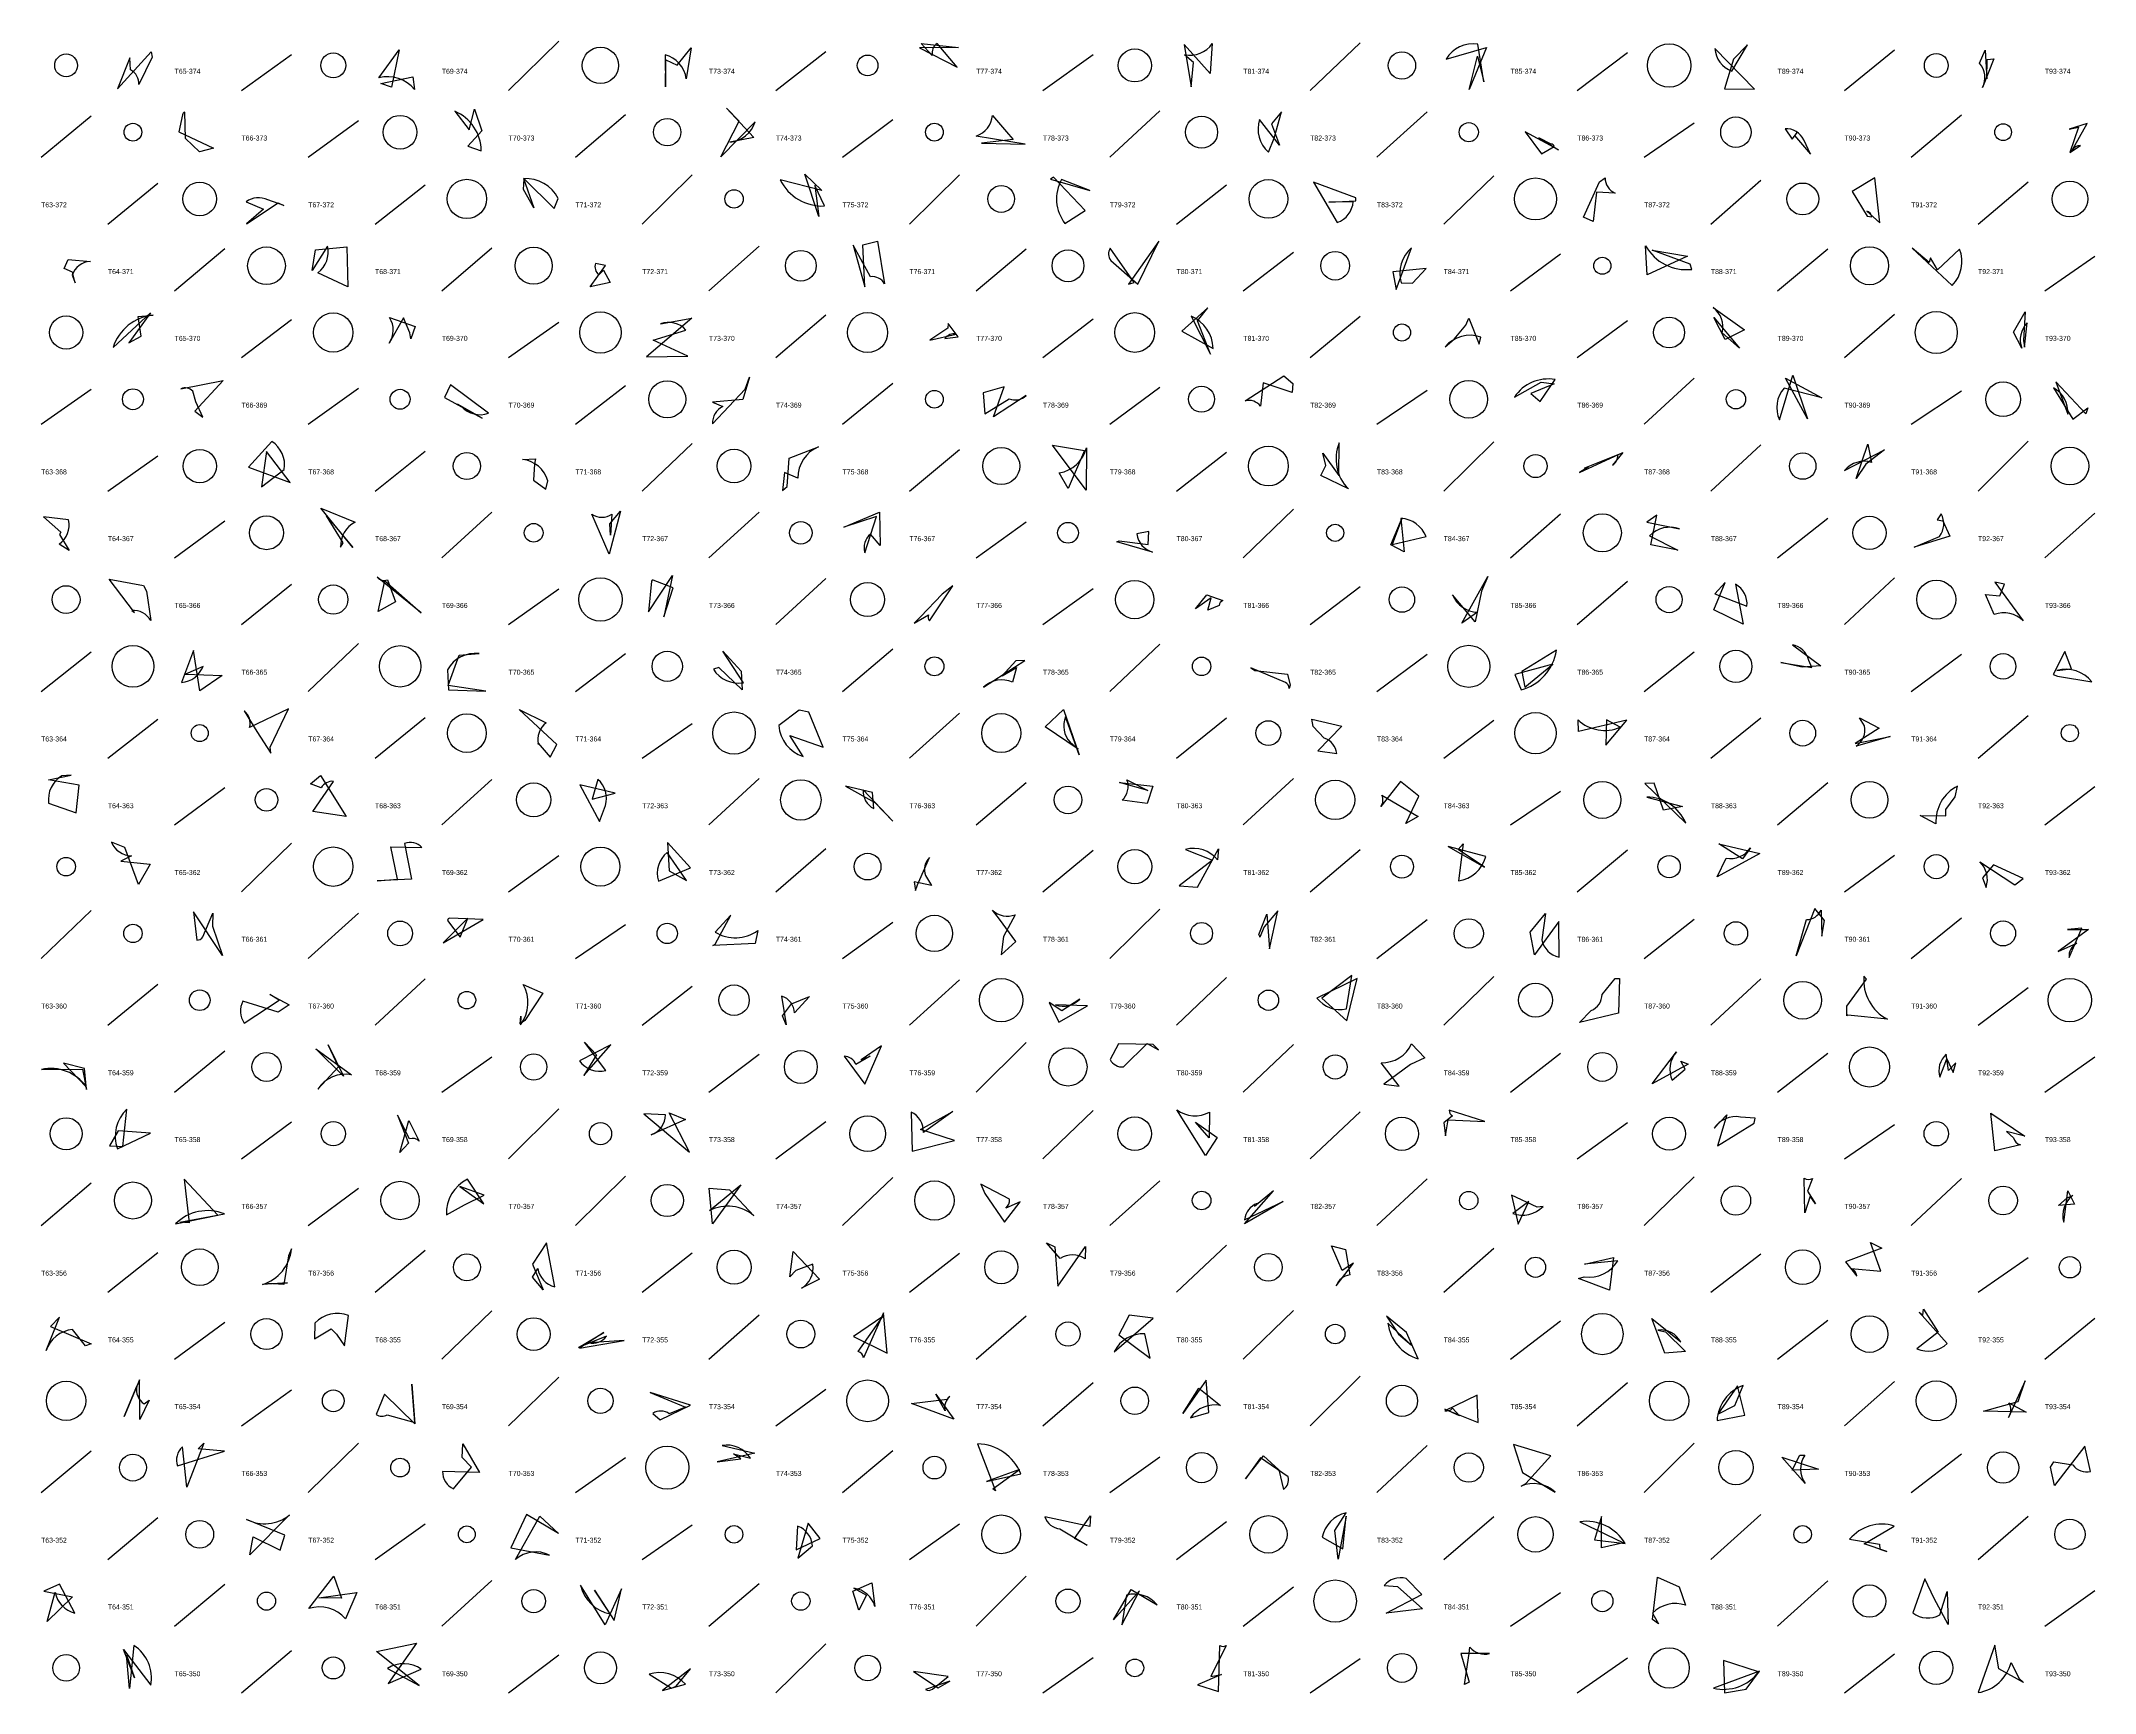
# Model space of a CAD drawing. Header units: millimetres. Extents: x -1 to 9990, y 0 to 15990.
# Drawn here: x 2520 to 3750, y 14000 to 14990 of the extents above; entities that cross this region are included whole.
import ezdxf

# ---------------------------------------------------------------- set-up
doc = ezdxf.new("R2010")
doc.units = ezdxf.units.MM
doc.layers.add('TEXT', color=3, linetype='Continuous')
doc.layers.add('WALL', color=1, linetype='Continuous')

msp = doc.modelspace()

# ---------------------------------------------------------------- linework, layer by layer
for points in [[(2585.9, 14983.2), (2586.6, 14979.9), (2578.6, 14963.5, 0.3), (2573.6, 14972.3), (2573.2, 14979.5), (2565.7, 14961)], [(2723.4, 14964.1), (2742.6, 14968.1), (2743.6, 14960.6, 0.3), (2722.3, 14967.5), (2734.4, 14984.4), (2729.8, 14962)], [(2901, 14975.1), (2909.3, 14985.5), (2906.4, 14967, 0.3), (2893.7, 14981.4), (2893.9, 14962.1), (2894.1, 14978.4)], [(3046.1, 14985.6), (3068.7, 14974), (3056.6, 14988.2, 0.3), (3053.7, 14981), (3047, 14988.2), (3069.4, 14985.7)], [(3208.8, 14962.2), (3210.1, 14976.7), (3204.8, 14981.4, 0.3), (3221.4, 14988.1), (3220.2, 14970.2), (3204.6, 14987.6)], [(3380.2, 14980.6), (3384, 14965.2), (3380.4, 14987.8, 0.3), (3361.4, 14978.8), (3385.7, 14985.8), (3375.3, 14960.6)], [(3528.1, 14961), (3546.1, 14960.7), (3522.4, 14985.2, 0.3), (3532.6, 14971.6), (3542, 14987.4), (3533.6, 14978.8)], [(3685.4, 14978.6), (3689.4, 14979), (3682.7, 14961.7, 0.3), (3680.9, 14976.4), (3684.2, 14984.2), (3685.3, 14966.9)], [(2614.8, 14923.2), (2606.4, 14931.3), (2606.1, 14946.9, 0.3), (2604.6, 14945.5), (2602.4, 14935.3), (2623.3, 14925.4)], [(2784, 14935.9), (2775.6, 14926.6), (2783.6, 14923.9, 0.3), (2767.8, 14947.5), (2776.4, 14936.4), (2779.6, 14948.8)], [(2930.5, 14949.3), (2946.9, 14931.8), (2932.5, 14929.1, 0.3), (2947.7, 14941.2), (2927.1, 14920.3), (2938, 14941.6)], [(3083.2, 14928.5), (3109.4, 14927.9), (3080.1, 14932.7, 0.3), (3089.8, 14945.1), (3099.3, 14933.8), (3102.2, 14930.7)], [(3256.8, 14940), (3261.7, 14927.3), (3249.7, 14942.6, 0.3), (3255, 14923.1), (3258.4, 14931.4), (3262.9, 14947.2)], [(3408.8, 14935.3), (3418.5, 14922), (3426.2, 14926.5, 0.3), (3424.3, 14927.9), (3417, 14931.7), (3428.7, 14924.5)], [(3570, 14933.1), (3579.7, 14921.8), (3575.6, 14930.4, 0.3), (3564.4, 14937.1), (3568.6, 14930.8), (3571.9, 14935.1)], [(3740.1, 14938), (3735, 14922.9), (3741.4, 14927, 0.3), (3736.2, 14923.9), (3745.3, 14940.2), (3734.6, 14936.9)], [(2977.4, 14909.9), (2987.6, 14900), (2962.7, 14906.5, 0.3), (2989.1, 14890.8), (2983.4, 14903.1), (2985.8, 14884.4)], [(3124.5, 14906.8), (3148, 14900), (3131.1, 14906.7, 0.3), (3133.2, 14880.3), (3145.3, 14888.1), (3126.4, 14908)], [(3443.7, 14884.1), (3453.4, 14905.3), (3456.6, 14907.7, 0.3), (3462.6, 14898.5), (3451.6, 14899), (3449.5, 14881.5)], [(3604.7, 14899.5), (3613.6, 14884.7), (3616.3, 14884.3, 0.3), (3613.4, 14887.7), (3621.1, 14880.7), (3618.2, 14907.7)], [(2661.9, 14892.6), (2665.3, 14891), (2655.7, 14894.4, 0.3), (2642.8, 14893.2), (2653.2, 14888.8), (2643, 14880.1)], [(2809.4, 14907), (2827.2, 14889.2), (2829.7, 14895.3, 0.3), (2809, 14907.2), (2815.2, 14889.6), (2809, 14900.6)], [(3307.4, 14895.7), (3282, 14905.1), (3296.2, 14880.9, 0.3), (3305.8, 14893.3), (3291.2, 14893), (3307.4, 14893.9)], [(2533.8, 14853.4), (2536.2, 14858.8), (2549.5, 14857.6, 0.3), (2538.6, 14849.4), (2540.5, 14844.8), (2538.9, 14851.2)], [(2703.1, 14866.4), (2703.7, 14842.4), (2685.8, 14850.8, 0.3), (2691.5, 14866.7), (2682.3, 14852.2), (2684.3, 14864.5)], [(3012.1, 14867.6), (3020.9, 14869.8), (3025.2, 14844.1, 0.3), (3016.7, 14848.4), (3006.3, 14867.3), (3013.3, 14842.4)], [(3171.2, 14844), (3174.6, 14845), (3160.2, 14865.5, 0.3), (3160.6, 14858.1), (3176.9, 14843.9), (3189.3, 14869.7)], [(3329.6, 14851.4), (3331.5, 14840.8), (3340.8, 14865.7, 0.3), (3334.6, 14844.7), (3341.3, 14844.5), (3349.4, 14853.3)], [(3506.1, 14860.7), (3481.8, 14849.6), (3480.9, 14866.9, 0.3), (3508.5, 14852.8), (3507.7, 14855.9), (3484.8, 14864.4)], [(3650.7, 14857), (3640.5, 14865.5), (3664.5, 14843.2, 0.3), (3668.9, 14864.9), (3655.8, 14852.5), (3651.5, 14859.7)], [(2848.8, 14842.4), (2858, 14855.1), (2852, 14856.4, 0.3), (2854, 14849.6), (2856.9, 14852.3), (2860.9, 14845)], [(2579.9, 14812.9), (2578.2, 14824.6), (2587.2, 14825.4, 0.3), (2563.1, 14806), (2585.6, 14826.8), (2572.5, 14808.8)], [(2740.8, 14814.8), (2737, 14823.8), (2728.5, 14808.6, 0.3), (2728.7, 14823.9), (2744.1, 14818.5), (2741.4, 14811.3)], [(2907.3, 14800.9), (2886.5, 14810.5), (2906.2, 14816.5, 0.3), (2890.9, 14820.2), (2909.7, 14823.5), (2882.6, 14800.4)], [(3218.7, 14829.7), (3203.2, 14815.9), (3221.9, 14805.5, 0.3), (3208.7, 14824.7), (3220.3, 14802), (3212.6, 14821.9)], [(3375.1, 14823.6), (3381.2, 14808.1), (3382.2, 14812.3, 0.3), (3360.8, 14806.5), (3366.3, 14811), (3373.3, 14819.4)], [(3521.7, 14824), (3537.2, 14805.7), (3526.8, 14814.9, 0.3), (3521.4, 14829.9), (3540.2, 14816.6), (3528.5, 14810.9)], [(3707.3, 14810.2), (3707.8, 14806.2), (3709.5, 14820.7, 0.3), (3706.2, 14805.6), (3701.3, 14815.2), (3708.2, 14827.4)], [(3063.1, 14817.6), (3052.2, 14810.4), (3068, 14814, 0.3), (3061.3, 14811.4), (3069.2, 14812.5), (3063.3, 14820.4)], [(2616.9, 14764.3), (2612.6, 14773.4), (2610.9, 14779.9, 0.3), (2603.7, 14781.3), (2629, 14786.3), (2612.1, 14767.9)], [(2940.2, 14774.8), (2922, 14773.2), (2928.3, 14770.6, 0.3), (2922.1, 14760.3), (2941.6, 14781), (2944.3, 14788.2)], [(3269.2, 14779), (3251.9, 14784.9), (3250.3, 14770.8, 0.3), (3241.1, 14774.1), (3264.3, 14789), (3269.6, 14784.4)], [(3412.1, 14778.4), (3417.7, 14773.6), (3426.7, 14786.8, 0.3), (3402.4, 14776.3), (3418.4, 14785.3), (3426.2, 14784.3)], [(3564.6, 14787.6), (3586.4, 14775.9), (3563.9, 14781.7, 0.3), (3561.1, 14762.6), (3569.1, 14789.4), (3577.8, 14763.3)], [(3744.5, 14766.2), (3726.6, 14785.4), (3733.7, 14766.1, 0.3), (3725.1, 14781.8), (3736.8, 14763.1), (3745.8, 14769.9)], [(2784.1, 14763.7), (2769.4, 14772), (2771.8, 14770.7, 0.3), (2788, 14766.6), (2765.1, 14783.6), (2761.6, 14776)], [(3084.2, 14778.8), (3085.2, 14766.3), (3099.8, 14775.3, 0.3), (3109.9, 14777.2), (3090.3, 14764.5), (3096.8, 14782.4)], [(2655, 14743.7), (2652.1, 14722.5), (2665.6, 14732.9, 0.3), (2658.1, 14749.8), (2644.2, 14734.4), (2669.1, 14725.1)], [(3287.6, 14742.7), (3297.2, 14729.3), (3297.4, 14748.9, 0.3), (3302.9, 14721.3), (3286.4, 14729.4), (3289.5, 14735.4)], [(3607, 14727.5), (3614, 14748.1), (3616.2, 14737.2, 0.3), (3600.1, 14732.4), (3623.9, 14744.7), (3612.8, 14736.2)], [(2815, 14726.6), (2822.2, 14721.1), (2823.5, 14726.2, 0.3), (2808.4, 14739), (2816.1, 14739.4), (2815.4, 14736.3)], [(2966.9, 14722.8), (2968, 14739.8), (2985.6, 14746.6, 0.3), (2973.2, 14727.8), (2965.2, 14731.1), (2964, 14720.3)], [(3144.8, 14744.3), (3135, 14721.6), (3129.7, 14730.9, 0.3), (3146.1, 14745.9), (3145.8, 14720.5), (3125.8, 14747.5)], [(3441.4, 14731.1), (3467.2, 14743.2), (3461.1, 14735.5, 0.3), (3464.2, 14741.7), (3444.4, 14733.8), (3446.7, 14734.6)], [(2531.1, 14694), (2536.9, 14684.4), (2530.9, 14688.2, 0.3), (2536.5, 14702.7), (2521.4, 14704.5), (2531.8, 14695.4)], [(2706.7, 14686.2), (2687.5, 14709.8), (2708.2, 14701.4, 0.3), (2699.4, 14686.5), (2701, 14688.9), (2691, 14705.1)], [(2867.1, 14707.9), (2860.2, 14682.3), (2849.8, 14706.1, 0.3), (2861.9, 14706.2), (2861.1, 14693.5), (2860.6, 14700.3)], [(3022.2, 14707.4), (3022.5, 14687.4), (3016.7, 14694.2, 0.3), (3013.3, 14683), (3020.3, 14704.8), (3000.7, 14698.4)], [(3335.1, 14703.9), (3329.2, 14687.9), (3349.4, 14692.7, 0.3), (3334.4, 14703.6), (3336.4, 14683.7), (3328.4, 14687.8)], [(3487.6, 14705.5), (3481.6, 14701.4), (3501.2, 14697.3, 0.3), (3483.3, 14693.1), (3500.2, 14684.7), (3484.1, 14687.7)], [(3663.1, 14693), (3641.8, 14686.5), (3656.9, 14692.8, 0.3), (3657.9, 14706.4), (3655.6, 14702.8), (3659, 14702.2)], [(3183, 14688), (3183.4, 14695.8), (3176.2, 14694.3, 0.3), (3185.6, 14683.5), (3164.3, 14689.5), (3165.6, 14690.2)], [(2581.3, 14663.5), (2583.2, 14660), (2585.7, 14642.4, 0.3), (2574.3, 14648.5), (2575.9, 14647.2), (2560.7, 14667.3)], [(2725.9, 14666.3), (2747.6, 14647.1), (2721.2, 14668.4, 0.3), (2727.4, 14666.8), (2732.2, 14653.7), (2721.8, 14647.8)], [(2892.9, 14644.6), (2898.5, 14662.1), (2886.6, 14666.7, 0.3), (2885.5, 14666.1), (2883.7, 14647.6), (2898.2, 14669.4)], [(3046.6, 14644.7), (3042.8, 14640.9), (3051.5, 14645.8, 0.3), (3052, 14642.2), (3066, 14663.3), (3059.7, 14658.2)], [(3382.6, 14660), (3378.9, 14641.7), (3365.3, 14657.8, 0.3), (3380.2, 14647.5), (3370.9, 14640.9), (3386.4, 14668.9)], [(3528.5, 14665.2), (3522.4, 14658.4), (3541.6, 14651, 0.3), (3534.7, 14664.2), (3539.4, 14640.3), (3521.7, 14648.8)], [(3695.9, 14664.2), (3690.1, 14665.4), (3707.1, 14642.2, 0.3), (3689.7, 14646), (3684.4, 14658), (3693, 14657.3)], [(3211.4, 14649.5), (3218.2, 14657.9), (3227.7, 14654.4, 0.3), (3225.5, 14651.4), (3218.7, 14648.6), (3220.7, 14656.1)], [(3561.9, 14617.3), (3580.5, 14614.4), (3578.6, 14618.6, 0.3), (3568.8, 14627.9), (3585.9, 14615.4), (3574.7, 14614.5)], [(2615, 14600.4), (2611.3, 14624.5), (2604.1, 14605.4, 0.3), (2617, 14615), (2606.4, 14610.3), (2628.4, 14609.5)], [(2763.8, 14603.6), (2770.4, 14621.8), (2782.3, 14622.6, 0.3), (2763.4, 14613), (2764, 14600.9), (2786.4, 14600.2)], [(2939.8, 14600.9), (2925.9, 14614.3), (2922.6, 14613.3, 0.3), (2940.6, 14605.2), (2928.2, 14624), (2939.2, 14612.1)], [(3095.5, 14609.4), (3104.1, 14614.4), (3101.8, 14605.5, 0.3), (3084.3, 14602.5), (3109.1, 14618.6), (3103.8, 14618.3)], [(3266.4, 14610.3), (3268.1, 14603.8), (3267.4, 14601.8, 0.3), (3265.2, 14605.4), (3244.4, 14614.1), (3246.9, 14612.6)], [(3425.3, 14616.4), (3402.6, 14610.2), (3406.3, 14600.9, 0.3), (3427.5, 14624.6), (3406.8, 14612), (3408.5, 14602.5)], [(3724.9, 14610.1), (3727.5, 14609.2), (3748.2, 14605.7, 0.3), (3727.2, 14612.6), (3736, 14613.6), (3732, 14623.8)], [(2657.2, 14566.6), (2668.2, 14589.6), (2644.9, 14578.3, 0.3), (2641.6, 14588.3), (2649.3, 14576), (2657.6, 14562.9)], [(2828.9, 14568.1), (2806.3, 14589.2), (2822.5, 14581.1, 0.3), (2817.9, 14568.1), (2817.7, 14569), (2824.9, 14560.6)], [(2979.8, 14587.5), (2974.1, 14588.7), (2961.8, 14579.5, 0.3), (2976.3, 14561), (2968.5, 14573.6), (2988.4, 14566.6)], [(3132.4, 14589.1), (3141.6, 14562), (3133.6, 14584.7, 0.3), (3136.3, 14569.6), (3141, 14565.4), (3121.4, 14578.8)], [(3298.9, 14579.2), (3284.6, 14564.3), (3295.9, 14562.8, 0.3), (3288.5, 14571.9), (3281.9, 14578.9), (3281.1, 14583.4)], [(3469.6, 14582.7), (3440.8, 14576), (3440.5, 14582.9, 0.3), (3465.7, 14578.6), (3457.4, 14582.9), (3457, 14567.7)], [(3606.4, 14568.7), (3627.3, 14573), (3607, 14567.2, 0.3), (3612.1, 14579.3), (3609, 14584.1), (3620.7, 14577.9)], [(2524.4, 14547), (2538, 14549.8), (2532.4, 14549.4, 0.3), (2524.5, 14533), (2541, 14527.3), (2542.8, 14543.9)], [(2702.7, 14525.1), (2682.7, 14528), (2695.2, 14546.1, 0.3), (2687.7, 14542.2), (2681.3, 14544.7), (2687.4, 14549.6)], [(2842.7, 14544), (2854.5, 14522.1), (2858, 14531.6, 0.3), (2853.4, 14547.3), (2850, 14535.4), (2863.8, 14539.1)], [(3019.3, 14533.5), (3030, 14522.3), (3012.3, 14541.1, 0.3), (3018.7, 14529.8), (3018, 14539.5), (3001.7, 14543.2)], [(3185.8, 14543.3), (3182.4, 14532.8), (3167.4, 14534.8, 0.3), (3170.3, 14547), (3182.8, 14540.7), (3165.9, 14545.5)], [(3345.1, 14537.3), (3334.2, 14546.1), (3322.3, 14531.1, 0.3), (3322.9, 14537.8), (3344.7, 14525), (3337.3, 14520.9)], [(3486, 14545), (3480.4, 14544.8), (3505, 14521.1, 0.3), (3481.6, 14536.7), (3503, 14531), (3491.6, 14528.9)], [(3660.7, 14529.3), (3666.4, 14536.8), (3667.8, 14543.3, 0.3), (3654.8, 14520.7), (3645.3, 14525.6), (3660.8, 14525.5)], [(2578.4, 14484.4), (2570.2, 14506.5), (2562.1, 14509.7, 0.3), (2574.1, 14501.5), (2567.8, 14498.2), (2585.4, 14496.4)], [(2733.4, 14487.6), (2729.5, 14506.9), (2748.1, 14506.5, 0.3), (2737.7, 14508.8), (2741.8, 14487.6), (2721.2, 14486.5)], [(2896.1, 14492.5), (2906.6, 14486.7), (2895, 14503.5, 0.3), (2889.7, 14486.3), (2908.9, 14494.2), (2895.2, 14509.4)], [(3212.6, 14482.7), (3225.2, 14505.7), (3224.5, 14499, 0.3), (3205.4, 14505.3), (3221.6, 14498.8), (3201.5, 14483.6)], [(3368.7, 14505.2), (3371.6, 14508.7), (3368.8, 14486.5, 0.3), (3385.2, 14501), (3362.7, 14507.1), (3384.4, 14494.7)], [(3549.4, 14502.9), (3523.8, 14489), (3529.1, 14500.1, 0.3), (3543.7, 14506.3), (3539, 14499.6), (3524.8, 14508.7)], [(3043.6, 14480.8), (3044.8, 14484.2), (3052, 14500.5, 0.3), (3049.7, 14489.7), (3053.2, 14483.7), (3042.9, 14485.9)], [(3689.2, 14496), (3682.7, 14488.4), (3684.8, 14482.6, 0.3), (3681, 14497.9), (3702.1, 14484.2), (3707.1, 14487.9)], [(2628.6, 14441.7), (2611.3, 14468), (2613.2, 14451, 0.3), (2616.9, 14453), (2622.8, 14467.1), (2622.6, 14459.3)], [(2923.7, 14448.6), (2933, 14466), (2923.7, 14455.7, 0.3), (2949.2, 14456.7), (2947.6, 14448.9), (2922.3, 14447.8)], [(3103.7, 14450.2), (3093.9, 14463.5), (3089.8, 14469, 0.3), (3103.3, 14466.2), (3096.3, 14453.1), (3095, 14442.2)], [(3260.7, 14468.6), (3252.4, 14459), (3249.8, 14452.7, 0.3), (3249.2, 14454.3), (3254.1, 14466.6), (3255.6, 14445.7)], [(3411.8, 14455.8), (3420.9, 14466.9), (3418.7, 14451.2, 0.3), (3429.1, 14440.8), (3428.9, 14462.1), (3414.4, 14442.1)], [(3582.3, 14469.9), (3571, 14441.6), (3577.2, 14463.3, 0.3), (3586, 14469), (3586.5, 14453.3), (3588, 14462.8)], [(2760.9, 14449.4), (2784.7, 14463.3), (2764.7, 14464.2, 0.3), (2763.4, 14462.8), (2771, 14452.8), (2775.6, 14464.2)], [(3746.1, 14457.3), (3727.9, 14444.1), (3739.2, 14449.1, 0.3), (3734.5, 14440.5), (3742.2, 14458.1), (3733.5, 14457.4)], [(3301.9, 14402.7), (3308.2, 14428.1), (3284.1, 14416.3, 0.3), (3301.8, 14409.8), (3304.9, 14429.8), (3287.1, 14416.3)], [(3464.6, 14407.2), (3441.4, 14401.6), (3448.3, 14408.8, 0.3), (3454.9, 14418.5), (3462.6, 14428.1), (3465.2, 14428.1)], [(3601.5, 14411.5), (3613.3, 14427.6), (3611.6, 14429.4, 0.3), (3625.7, 14403.6), (3602, 14406), (3601.4, 14405.6)], [(2668.6, 14412.2), (2662, 14407.8), (2640.9, 14414.4, 0.3), (2641.7, 14401.3), (2662.6, 14415), (2656.9, 14418.4)], [(2807, 14400.8), (2807.4, 14405.4), (2807.2, 14400.3, 0.3), (2808.7, 14424.5), (2820.4, 14419.3), (2809.7, 14402.8)], [(2969.4, 14412.8), (2980.2, 14417.2), (2971.3, 14407.4, 0.3), (2963.5, 14417.5), (2966.2, 14400.2), (2964.1, 14405.6)], [(3129.6, 14401.8), (3146.7, 14411.6), (3127.6, 14412.2, 0.3), (3142.1, 14415.7), (3131.3, 14408.7), (3123.8, 14413.7)], [(2701.1, 14369.5), (2684.5, 14385.9), (2705.9, 14370.3, 0.3), (2685.7, 14361.8), (2698.1, 14375.1), (2691.9, 14388.3)], [(2845.1, 14369.9), (2861.2, 14388.3), (2842.4, 14378.6, 0.3), (2858.2, 14372.8), (2845.4, 14389.9), (2852.6, 14382.3)], [(3011.1, 14379.2), (3016.5, 14381.4), (3008, 14376.5, 0.3), (3001, 14381.4), (3013.3, 14364.6), (3023.4, 14387.7)], [(3186, 14388.4), (3165.3, 14388.9), (3160.2, 14379.4, 0.3), (3168.3, 14375), (3182.5, 14389), (3189.2, 14385.2)], [(3324.1, 14364.6), (3333.3, 14363.5), (3322.5, 14377.5, 0.3), (3340.8, 14388.9), (3348.6, 14380.5), (3340.2, 14376.4)], [(3506.5, 14376.6), (3484.8, 14364.8), (3499.5, 14384.1, 0.3), (3496.8, 14367), (3504.6, 14373.7), (3502.1, 14378.4)], [(3666.7, 14377.5), (3662.3, 14372.8), (3661, 14382.7, 0.3), (3657.2, 14368.8), (3661.3, 14379.9), (3665.1, 14371.6)], [(2546, 14374.1), (2533.5, 14377.2), (2547.1, 14363.1, 0.3), (2520.2, 14373.5), (2544.8, 14373.7), (2547.3, 14361.6)], [(2560.9, 14327.8), (2568.9, 14327.3), (2571.4, 14349.7, 0.3), (2565.7, 14326), (2585.6, 14335.4), (2566.1, 14336.7)], [(2734.9, 14323.7), (2740.3, 14342.9), (2746.4, 14330.6, 0.3), (2740.6, 14331.9), (2733.4, 14346.2), (2740, 14329.4)], [(2896.2, 14347.6), (2905.9, 14343.6), (2885.4, 14334.3, 0.3), (2894, 14346.3), (2881, 14346.9), (2908.3, 14324)], [(3046.7, 14337.6), (3066.1, 14348.4), (3048.4, 14335.8, 0.3), (3041.1, 14348), (3041.7, 14324.5), (3067.1, 14331)], [(3224.4, 14332.7), (3217.3, 14322), (3200.1, 14349.4, 0.3), (3219.8, 14348), (3219.5, 14332.5), (3211.4, 14342)], [(3362.6, 14343.3), (3384.6, 14342.4), (3363.3, 14349.1, 0.3), (3365.2, 14345.8), (3360.1, 14341.5), (3361, 14333.8)], [(3545.9, 14341.4), (3546.5, 14344.4), (3537.7, 14345, 0.3), (3521.9, 14338.3), (3529.6, 14346.4), (3523.9, 14327.8)], [(3708.1, 14333.6), (3697.1, 14336.4), (3701.2, 14332.6, 0.3), (3705.4, 14328.4), (3690, 14324.7), (3687.6, 14347.4)], [(2608.6, 14281.6), (2603.1, 14282), (2629.8, 14287, 0.3), (2600.6, 14281), (2625.8, 14286.2), (2605.6, 14307.7)], [(2770.8, 14303.4), (2785.1, 14293), (2775.3, 14307.7, 0.3), (2762.8, 14286.5), (2773.5, 14292.4), (2785.4, 14298.2)], [(3579.5, 14297.6), (3576.2, 14287.7), (3575.9, 14308.4, 0.3), (3580.8, 14308.2), (3577.8, 14300.5), (3582.7, 14293.1)], [(2920.1, 14302.3), (2932.3, 14301.3), (2946.9, 14285.9, 0.3), (2920.4, 14289), (2939, 14304.4), (2922, 14281)], [(3097, 14282), (3106.4, 14294.2), (3097.7, 14290.5, 0.3), (3099.9, 14295.8), (3082.8, 14304.8), (3085.1, 14299.2)], [(3258.1, 14300.8), (3246.6, 14291.5), (3248.3, 14293.2, 0.3), (3240.8, 14283.5), (3263.9, 14294.4), (3240.8, 14281.1)], [(3404.5, 14280.8), (3411, 14294.4), (3401.4, 14287.3, 0.3), (3419.5, 14291.5), (3416, 14291.1), (3400.6, 14298.2)], [(3728.1, 14292), (3733.4, 14296.6), (3736.7, 14298.1, 0.3), (3731.3, 14282), (3733.8, 14300.7), (3737.8, 14292.8)], [(2820.7, 14241.4), (2814.3, 14249.1), (2817.5, 14254.3, 0.3), (2827.6, 14243.3), (2822.6, 14269.7), (2814.4, 14256.8)], [(3129, 14243.6), (3145.4, 14267.5), (3145.2, 14260.1, 0.3), (3130.3, 14260.3), (3122.1, 14269.7), (3127.2, 14267.2)], [(3622.3, 14266.4), (3600.7, 14258.3), (3607.4, 14249.7, 0.3), (3604, 14254.2), (3621.8, 14252.6), (3615.5, 14269.8)], [(2655.7, 14245.3), (2667.5, 14245.6), (2652.6, 14244.7, 0.3), (2670, 14266), (2668.2, 14261.9), (2665.4, 14244.6)], [(2970.4, 14264.4), (2986.1, 14247.9), (2975.4, 14242.4, 0.3), (2982.2, 14256.8), (2972.1, 14253), (2968.4, 14249.3)], [(3292.8, 14267.9), (3301.2, 14265.7), (3303.8, 14250.4, 0.3), (3295.6, 14243.8), (3305.9, 14257.4), (3299.2, 14253.1)], [(3459.3, 14241.3), (3440.8, 14248.3), (3444.1, 14249.2, 0.3), (3464.3, 14258.9), (3444.3, 14256.9), (3461.6, 14260.9)], [(2549.9, 14209.1), (2546.7, 14207.9), (2538.8, 14217.7, 0.3), (2523.1, 14205.1), (2531, 14225.1), (2525.7, 14219.6)], [(2696.9, 14214.9), (2701.8, 14207.9), (2704.2, 14226.2, 0.3), (2684, 14221.6), (2683.7, 14212.2), (2693.7, 14218.2)], [(3026.8, 14203.5), (3024.6, 14227.8), (3012.5, 14200.8, 0.3), (3009.4, 14204.6), (3024.1, 14225.5), (3006.5, 14213.5)], [(3165.4, 14214.5), (3184.2, 14200.6), (3181.1, 14215.1, 0.3), (3162.7, 14204.4), (3186.1, 14224.6), (3171.6, 14226.3)], [(3333, 14214.9), (3340.8, 14208.3), (3326.6, 14221.5, 0.3), (3344.7, 14200.2), (3337.7, 14216), (3325.7, 14225.8)], [(3492.4, 14203.5), (3484.6, 14224.4), (3502, 14210.3, 0.3), (3488.3, 14217.4), (3492.8, 14216.4), (3504.9, 14204.5)], [(3647.4, 14229.9), (3656.2, 14216.2), (3643.3, 14206.2, 0.3), (3661.6, 14209.3), (3644.7, 14228.2), (3647, 14226.3)], [(2842.4, 14206.6), (2869.1, 14211.1), (2848, 14209.8, 0.3), (2858.6, 14213.7), (2841.9, 14206.9), (2857, 14216)], [(2578.9, 14187.6), (2569.7, 14165.6), (2577.3, 14183.7, 0.3), (2581.7, 14173.1), (2584.8, 14175.4), (2579.1, 14163.9)], [(2743.8, 14161.2), (2725.7, 14179), (2720.7, 14166.9, 0.3), (2727.3, 14166.6), (2743.9, 14162.1), (2742.1, 14184.9)], [(3203.7, 14167.5), (3213.4, 14182.5), (3226.3, 14172.2, 0.3), (3208.4, 14164.9), (3219.4, 14168), (3217.7, 14187.3)], [(3524.1, 14167.1), (3534.4, 14172.2), (3539.3, 14184.2, 0.3), (3523.7, 14163.2), (3540.3, 14166.4), (3536, 14183.9)], [(3704, 14174.6), (3708.3, 14186.9), (3698.3, 14165.1, 0.3), (3698.5, 14173.8), (3708.8, 14168.3), (3683.3, 14168.9)], [(2884.7, 14179.9), (2906, 14171.1), (2896.2, 14167.3, 0.3), (2886.4, 14167.5), (2890.7, 14163.7), (2908.9, 14172.3)], [(3041.3, 14173.4), (3062.7, 14176), (3064.2, 14177.5, 0.3), (3061.4, 14169.1), (3055.8, 14178.9), (3066.7, 14164)], [(3380.6, 14162), (3380.1, 14178.4), (3360.7, 14169.1, 0.3), (3365.3, 14170.5), (3369.5, 14166.1), (3360.7, 14169.9)], [(2617.5, 14149.6), (2607.3, 14123.3), (2604.6, 14147.4, 0.3), (2601.7, 14136), (2629.8, 14144.9), (2614.1, 14146.2)], [(2772.6, 14149.2), (2782.5, 14132.1), (2760.5, 14132.7, 0.3), (2767, 14122.2), (2777.7, 14135.3), (2772.2, 14141)], [(2939.1, 14140.2), (2934.6, 14143.2), (2944.8, 14140.7, 0.3), (2927.8, 14148.3), (2947.5, 14143.6), (2924.8, 14138.5)], [(3105.9, 14133.8), (3086.2, 14126.7), (3106.8, 14131.2, 0.3), (3080.9, 14149.2), (3091.6, 14121.1), (3089.9, 14122.3)], [(3401.8, 14148.9), (3407.2, 14132), (3426.7, 14120.2, 0.3), (3406.3, 14123.9), (3409.1, 14125.5), (3424.2, 14142.1)], [(3723.4, 14135.3), (3725.3, 14138.5), (3736.7, 14136.6, 0.3), (3747.4, 14132.7), (3743.9, 14147.9), (3725.7, 14124.2)], [(3252, 14142), (3261.2, 14133.6), (3264.1, 14121.9, 0.3), (3266.9, 14129.5), (3250.3, 14140.9), (3241.3, 14128.3)], [(3568.7, 14133.5), (3573.2, 14142.5), (3576.2, 14142.4, 0.3), (3576.4, 14125.5), (3562.4, 14141.3), (3584.4, 14134.1)], [(2663.1, 14085.5), (2665.9, 14094.5), (2643, 14104, 0.3), (2668.8, 14106.6), (2645.1, 14082.8), (2647.1, 14093.5)], [(2810.8, 14106.8), (2801.3, 14086.9), (2824.4, 14082.6, 0.3), (2804.2, 14080), (2818.7, 14105.8), (2829.8, 14095.6)], [(2979.3, 14101.8), (2973.2, 14080.8), (2981.9, 14088.1, 0.3), (2973.1, 14099.9), (2972.2, 14085.8), (2986.5, 14092.6)], [(3148.5, 14106.1), (3148.1, 14099.8), (3121.1, 14105.5, 0.3), (3130.2, 14098.3), (3146.5, 14088.6), (3138.9, 14092.5)], [(3296.8, 14080.1), (3294.8, 14097.4), (3301.5, 14107.8, 0.3), (3287.3, 14093.3), (3299.6, 14086.4), (3301.6, 14105.9)], [(3454.6, 14105.6), (3450.4, 14091.8), (3468.7, 14089.5, 0.3), (3441.5, 14102.6), (3467.7, 14090), (3454.5, 14087)], [(3625.3, 14084.7), (3611.8, 14089.4), (3629.8, 14100, 0.3), (3603.1, 14092.1), (3621, 14089.1), (3621.1, 14086.1)], [(2538.8, 14057.6), (2523.6, 14042.7), (2528.5, 14060.4, 0.3), (2540.3, 14047.8), (2531, 14065.1), (2521.7, 14061)], [(2686.3, 14057), (2709.1, 14060.2), (2702.3, 14044.4, 0.3), (2680.4, 14050.5), (2695.3, 14069.9), (2699.9, 14056.7)], [(2867.7, 14062.4), (2857.8, 14040.8), (2843.1, 14064.5, 0.3), (2860.8, 14047.4), (2851.5, 14061.5), (2863.2, 14043.3)], [(3006.2, 14061), (3017.5, 14066), (3019.4, 14051.8, 0.3), (3006.8, 14062.7), (3014.4, 14058.5), (3009.8, 14049.6)], [(3162.3, 14043.7), (3172.9, 14061.9), (3188.3, 14052.8, 0.3), (3170.1, 14058.6), (3167.3, 14040.8), (3177.9, 14061.1)], [(3325.5, 14047.7), (3347, 14058.9), (3337.5, 14068.5, 0.3), (3324.3, 14064.3), (3332.4, 14063.8), (3347.3, 14050.3)], [(3488, 14069.3), (3501, 14063.5), (3504.9, 14052.5, 0.3), (3485.1, 14047.7), (3488.6, 14041.3), (3485, 14044)], [(3653.7, 14056.6), (3648.1, 14068.3), (3641, 14047.9, 0.3), (3657.2, 14046.8), (3661.5, 14060.8), (3662.1, 14041)], [(2575.9, 14009.1), (2569.3, 14026), (2585.7, 14004.6, 0.3), (2575.6, 14028.5), (2573, 14002.6), (2571.2, 14022.9)], [(2744.9, 14029.9), (2727.8, 14005.6), (2747.7, 14014.2, 0.3), (2727.5, 14014.7), (2746.5, 14004.4), (2720.8, 14024.8)], [(3212.5, 14004.8), (3225.2, 14000.9), (3226, 14028.4, 0.3), (3229.7, 14028.5), (3220.5, 14009.8), (3227, 14011.1)], [(3372.5, 14005), (3375.3, 14023.6), (3375.7, 14027.5, 0.3), (3387.5, 14023.6), (3370.2, 14023.7), (3375.2, 14006.5)], [(3692.5, 14014.5), (3690.1, 14028.6), (3680, 14000.2, 0.3), (3699.8, 14018.2), (3704.5, 14008.8), (3707.2, 14006.2)], [(2908.9, 14014.5), (2892.1, 14001.4), (2905.9, 14005.2, 0.3), (2884.1, 14011.2), (2897.5, 14002.8), (2900.3, 14004.1)], [(3057.2, 14003), (3064.2, 14007.1), (3049.6, 14002.1, 0.3), (3053.9, 14002.3), (3063.3, 14009.8), (3042.4, 14012.9)], [(3541.2, 14002.3), (3549.1, 14013), (3521.5, 14002.9, 0.3), (3548.6, 14012.6), (3527.5, 14019.4), (3528.1, 14000.1)]]:
    msp.add_lwpolyline(points, format="xyb", close=True)
for centre, radius in [((2535, 14975), 6.85), ((2695, 14975), 7.46), ((2855, 14975), 10.9), ((3175, 14975), 9.92), ((3335, 14975), 8.2), ((3495, 14975), 13), ((3655, 14975), 7.14), ((3015, 14975), 6.2), ((2735, 14935), 10.1), ((3215, 14935), 9.62), ((2575, 14935), 5.32), ((2895, 14935), 8.18), ((3055, 14935), 5.33), ((3375, 14935), 5.74), ((3535, 14935), 9.12), ((3695, 14935), 5.03), ((3415, 14895), 12.6), ((2615, 14895), 10.1), ((2775, 14895), 11.8), ((2935, 14895), 5.52), ((3095, 14895), 8.02), ((3255, 14895), 11.6), ((3575, 14895), 9.56), ((3735, 14895), 10.7), ((2655, 14855), 11.3), ((2815, 14855), 11.1), ((2975, 14855), 9.21), ((3135, 14855), 9.56), ((3295, 14855), 8.6), ((3455, 14855), 5.1), ((3615, 14855), 11.4), ((2535, 14815), 9.91), ((2695, 14815), 11.8), ((2855, 14815), 12.4), ((3015, 14815), 12), ((3175, 14815), 11.9), ((3495, 14815), 9.26), ((3655, 14815), 12.6), ((3335, 14815), 5.16), ((2895, 14775), 11.1), ((3375, 14775), 11.3), ((3695, 14775), 10.4), ((2575, 14775), 6.26), ((2735, 14775), 5.97), ((3055, 14775), 5.3), ((3215, 14775), 7.77), ((3535, 14775), 5.78), ((2615, 14735), 9.99), ((2775, 14735), 8.11), ((2935, 14735), 10.1), ((3095, 14735), 11.1), ((3255, 14735), 11.9), ((3415, 14735), 6.94), ((3575, 14735), 7.93), ((3735, 14735), 11.3), ((2655, 14695), 10.1), ((2815, 14695), 5.6), ((2975, 14695), 6.79), ((3135, 14695), 6.21), ((3295, 14695), 5.12), ((3455, 14695), 11.4), ((3615, 14695), 9.97), ((2535, 14655), 8.32), ((2695, 14655), 8.77), ((2855, 14655), 13), ((3015, 14655), 10.2), ((3175, 14655), 11.5), ((3335, 14655), 7.6), ((3495, 14655), 7.85), ((3655, 14655), 11.7), ((2575, 14615), 12.5), ((2735, 14615), 12.4), ((3375, 14615), 12.6), ((2895, 14615), 9.06), ((3055, 14615), 5.67), ((3215, 14615), 5.53), ((3535, 14615), 9.62), ((3695, 14615), 7.69), ((2615, 14575), 5.09), ((2775, 14575), 11.6), ((2935, 14575), 12.7), ((3095, 14575), 11.7), ((3255, 14575), 7.43), ((3415, 14575), 12.4), ((3575, 14575), 7.72), ((3735, 14575), 5.15), ((2655, 14535), 6.79), ((2815, 14535), 10.2), ((2975, 14535), 12.1), ((3135, 14535), 8.27), ((3295, 14535), 11.8), ((3455, 14535), 11.1), ((3615, 14535), 11), ((2695, 14495), 11.8), ((2855, 14495), 11.7), ((3015, 14495), 7.99), ((3175, 14495), 10.2), ((3335, 14495), 6.9), ((3495, 14495), 6.71), ((3655, 14495), 7.22), ((2535, 14495), 5.57), ((3055, 14455), 10.9), ((2575, 14455), 5.51), ((2735, 14455), 7.41), ((2895, 14455), 6.11), ((3215, 14455), 6.57), ((3375, 14455), 8.78), ((3535, 14455), 7), ((3695, 14455), 7.51), ((3095, 14415), 13), ((3735, 14415), 13), ((2615, 14415), 6.18), ((2775, 14415), 5.27), ((2935, 14415), 9.12), ((3255, 14415), 6.1), ((3415, 14415), 10.2), ((3575, 14415), 11.3), ((2655, 14375), 8.69), ((2815, 14375), 7.87), ((2975, 14375), 9.86), ((3135, 14375), 11.4), ((3295, 14375), 7.21), ((3455, 14375), 8.67), ((3615, 14375), 12), ((2535, 14335), 9.59), ((2695, 14335), 7.29), ((3015, 14335), 10.7), ((3175, 14335), 10.1), ((3335, 14335), 9.95), ((3495, 14335), 9.86), ((3655, 14335), 7.33), ((2855, 14335), 6.66), ((2575, 14295), 11.1), ((2735, 14295), 11.5), ((3055, 14295), 11.8), ((2895, 14295), 9.66), ((3215, 14295), 5.56), ((3375, 14295), 5.49), ((3535, 14295), 8.82), ((3695, 14295), 8.59), ((2615, 14255), 11), ((2775, 14255), 8.07), ((2935, 14255), 10.2), ((3095, 14255), 9.9), ((3255, 14255), 8.32), ((3415, 14255), 6.04), ((3575, 14255), 10.4), ((3735, 14255), 6.38), ((2655, 14215), 9.29), ((2815, 14215), 9.8), ((2975, 14215), 8.33), ((3135, 14215), 7.23), ((3295, 14215), 5.85), ((3455, 14215), 12.4), ((3615, 14215), 11), ((2535, 14175), 11.8), ((2855, 14175), 7.54), ((3015, 14175), 12.5), ((3175, 14175), 8.26), ((3335, 14175), 9.35), ((3495, 14175), 11.8), ((3655, 14175), 12), ((2695, 14175), 6.5), ((2895, 14135), 12.9), ((3535, 14135), 10.3), ((2575, 14135), 8.05), ((2735, 14135), 5.61), ((3055, 14135), 6.81), ((3215, 14135), 9.09), ((3375, 14135), 8.8), ((3695, 14135), 9.37), ((2615, 14095), 8.33), ((2775, 14095), 5.02), ((2935, 14095), 5.27), ((3095, 14095), 11.6), ((3255, 14095), 11.2), ((3415, 14095), 10.6), ((3575, 14095), 5.25), ((3735, 14095), 9.06), ((2655, 14055), 5.44), ((2815, 14055), 6.99), ((2975, 14055), 5.49), ((3135, 14055), 7.22), ((3295, 14055), 12.7), ((3455, 14055), 6.35), ((3615, 14055), 9.7), ((2535, 14015), 7.99), ((2855, 14015), 9.58), ((3015, 14015), 7.67), ((3335, 14015), 8.65), ((3495, 14015), 12.1), ((3655, 14015), 9.99), ((2695, 14015), 6.64), ((3175, 14015), 5.32)]:
    msp.add_circle(centre, radius)
at = {"layer": 'WALL'}
for p, q in [((2640, 14960), (2670, 14981.6)), ((2800, 14960), (2830, 14989.6)), ((2960, 14960), (2990, 14983.4)), ((3120, 14960), (3150, 14981.6)), ((3280, 14960), (3310, 14988.5)), ((3440, 14960), (3470, 14982.8)), ((3600, 14960), (3630, 14984.4)), ((2520, 14920), (2550, 14944.9)), ((2840, 14920), (2870, 14945.7)), ((3160, 14920), (3190, 14947.8)), ((3320, 14920), (3350, 14947.1)), ((3640, 14920), (3670, 14945.4)), ((2680, 14920), (2710, 14942.1)), ((3000, 14920), (3030, 14942.6)), ((3480, 14920), (3510, 14940.7)), ((2880, 14880), (2910, 14909.4)), ((3040, 14880), (3070, 14909.5)), ((3360, 14880), (3390, 14908.8)), ((2560, 14880), (2590, 14904.4)), ((2720, 14880), (2750, 14903.5)), ((3200, 14880), (3230, 14903.4)), ((3520, 14880), (3550, 14906.2)), ((3680, 14880), (3710, 14905.2)), ((2600, 14840), (2630, 14865.4)), ((2760, 14840), (2790, 14865.8)), ((2920, 14840), (2950, 14866.7)), ((3080, 14840), (3110, 14865.2)), ((3240, 14840), (3270, 14863.2)), ((3400, 14840), (3430, 14862.1)), ((3560, 14840), (3590, 14865.1)), ((3720, 14840), (3750, 14860.8)), ((2640, 14800), (2670, 14822.8)), ((2960, 14800), (2990, 14825.5)), ((3120, 14800), (3150, 14823.2)), ((3280, 14800), (3310, 14824.8)), ((3440, 14800), (3470, 14822.1)), ((3600, 14800), (3630, 14825.9)), ((2800, 14800), (2830, 14821.2)), ((3000, 14760), (3030, 14784.7)), ((3480, 14760), (3510, 14787.7)), ((2520, 14760), (2550, 14781)), ((2680, 14760), (2710, 14781.7)), ((2840, 14760), (2870, 14783.2)), ((3160, 14760), (3190, 14782.3)), ((3320, 14760), (3350, 14780.5)), ((3640, 14760), (3670, 14780)), ((2880, 14720), (2910, 14748.5)), ((3360, 14720), (3390, 14749.5)), ((3680, 14720), (3710, 14750)), ((2560, 14720), (2590, 14741.2)), ((2720, 14720), (2750, 14744)), ((3040, 14720), (3070, 14745)), ((3200, 14720), (3230, 14743.4)), ((3520, 14720), (3550, 14747.7)), ((2600, 14680), (2630, 14702.1)), ((2760, 14680), (2790, 14707.3)), ((2920, 14680), (2950, 14707.3)), ((3080, 14680), (3110, 14701.6)), ((3240, 14680), (3270, 14709.1)), ((3400, 14680), (3430, 14706.3)), ((3560, 14680), (3590, 14703.7)), ((3720, 14680), (3750, 14706.7)), ((2640, 14640), (2670, 14664.3)), ((2960, 14640), (2990, 14667.7)), ((3120, 14640), (3150, 14661.7)), ((3280, 14640), (3310, 14662.9)), ((3440, 14640), (3470, 14666)), ((3600, 14640), (3630, 14668)), ((2800, 14640), (2830, 14661.5)), ((2680, 14600), (2710, 14628.6)), ((3000, 14600), (3030, 14625.4)), ((3160, 14600), (3190, 14628.2)), ((2520, 14600), (2550, 14623.6)), ((2840, 14600), (2870, 14622.7)), ((3320, 14600), (3350, 14622.4)), ((3480, 14600), (3510, 14623.6)), ((3640, 14600), (3670, 14622.4)), ((2560, 14560), (2590, 14583.3)), ((2720, 14560), (2750, 14584.3)), ((2880, 14560), (2910, 14580.8)), ((3040, 14560), (3070, 14586.9)), ((3200, 14560), (3230, 14584.2)), ((3360, 14560), (3390, 14582.8)), ((3520, 14560), (3550, 14584.2)), ((3680, 14560), (3710, 14585.5)), ((2600, 14520), (2630, 14542.4)), ((2760, 14520), (2790, 14547.3)), ((2920, 14520), (2950, 14547.9)), ((3080, 14520), (3110, 14545.5)), ((3240, 14520), (3270, 14547.8)), ((3400, 14520), (3430, 14540.3)), ((3560, 14520), (3590, 14545.4)), ((3720, 14520), (3750, 14543.1)), ((2640, 14480), (2670, 14509)), ((2800, 14480), (2830, 14501.7)), ((2960, 14480), (2990, 14505.9)), ((3120, 14480), (3150, 14504.8)), ((3280, 14480), (3310, 14505.2)), ((3440, 14480), (3470, 14505.1)), ((3600, 14480), (3630, 14501.9)), ((2520, 14440), (2550, 14468.8)), ((2680, 14440), (2710, 14467.1)), ((3160, 14440), (3190, 14469.5)), ((2840, 14440), (2870, 14460.4)), ((3000, 14440), (3030, 14461.8)), ((3320, 14440), (3350, 14463.3)), ((3480, 14440), (3510, 14463.6)), ((3640, 14440), (3670, 14464.3)), ((3200, 14400), (3230, 14428.6)), ((3360, 14400), (3390, 14429.2)), ((2560, 14400), (2590, 14424.7)), ((2720, 14400), (2750, 14427.9)), ((2880, 14400), (2910, 14423.4)), ((3040, 14400), (3070, 14427.3)), ((3520, 14400), (3550, 14427.8)), ((3680, 14400), (3710, 14422.7)), ((2600, 14360), (2630, 14384.6)), ((2760, 14360), (2790, 14381)), ((2920, 14360), (2950, 14382.6)), ((3080, 14360), (3110, 14389.7)), ((3240, 14360), (3270, 14388.5)), ((3400, 14360), (3430, 14383.3)), ((3560, 14360), (3590, 14383.3)), ((3720, 14360), (3750, 14381.1)), ((2640, 14320), (2670, 14342.1)), ((2800, 14320), (2830, 14349.9)), ((2960, 14320), (2990, 14342.4)), ((3120, 14320), (3150, 14348.9)), ((3280, 14320), (3310, 14348.2)), ((3440, 14320), (3470, 14341.7)), ((3600, 14320), (3630, 14340.6)), ((2520, 14280), (2550, 14305.6)), ((2840, 14280), (2870, 14309.6)), ((3000, 14280), (3030, 14308.7)), ((3160, 14280), (3190, 14306.7)), ((3320, 14280), (3350, 14307.9)), ((3480, 14280), (3510, 14309.2)), ((3640, 14280), (3670, 14308.2)), ((2680, 14280), (2710, 14302.3)), ((3200, 14240), (3230, 14268.3)), ((2560, 14240), (2590, 14263.8)), ((2720, 14240), (2750, 14265.2)), ((2880, 14240), (2910, 14263.7)), ((3040, 14240), (3070, 14263.4)), ((3360, 14240), (3390, 14266.4)), ((3520, 14240), (3550, 14263.1)), ((3680, 14240), (3710, 14260.9)), ((2600, 14200), (2630, 14222.1)), ((2760, 14200), (2790, 14228.9)), ((2920, 14200), (2950, 14226.5)), ((3080, 14200), (3110, 14226)), ((3240, 14200), (3270, 14229.2)), ((3400, 14200), (3430, 14222.9)), ((3560, 14200), (3590, 14223.3)), ((3720, 14200), (3750, 14224.5)), ((2800, 14160), (2830, 14189.1)), ((2960, 14160), (2990, 14182)), ((3120, 14160), (3150, 14186)), ((3280, 14160), (3310, 14189.7)), ((3440, 14160), (3470, 14186)), ((3600, 14160), (3630, 14186.6)), ((2640, 14160), (2670, 14181.5)), ((2520, 14120), (2550, 14145)), ((2680, 14120), (2710, 14149.6)), ((3000, 14120), (3030, 14145.3)), ((3320, 14120), (3350, 14148.2)), ((3480, 14120), (3510, 14149.6)), ((2840, 14120), (2870, 14141.1)), ((3160, 14120), (3190, 14141.5)), ((3640, 14120), (3670, 14143.3)), ((2560, 14080), (2590, 14105)), ((2720, 14080), (2750, 14101.3)), ((2880, 14080), (2910, 14100.8)), ((3040, 14080), (3070, 14101.3)), ((3200, 14080), (3230, 14102.7)), ((3360, 14080), (3390, 14105.6)), ((3520, 14080), (3550, 14106.9)), ((3680, 14080), (3710, 14105.8)), ((2600, 14040), (2630, 14065.2)), ((2760, 14040), (2790, 14067.4)), ((2920, 14040), (2950, 14065.6)), ((3080, 14040), (3110, 14069.9)), ((3240, 14040), (3270, 14063.6)), ((3400, 14040), (3430, 14060.2)), ((3560, 14040), (3590, 14067.2)), ((3720, 14040), (3750, 14061.3)), ((2640, 14000), (2670, 14025.4)), ((2800, 14000), (2830, 14022.9)), ((2960, 14000), (2990, 14029.5)), ((3600, 14000), (3630, 14023.4)), ((3120, 14000), (3150, 14021.2)), ((3280, 14000), (3310, 14020.7)), ((3440, 14000), (3470, 14021.1))]:
    msp.add_line(p, q, dxfattribs=at)

# ---------------------------------------------------------------- texts
at = {"layer": 'TEXT'}
for s, p in [('T65-374', (2600, 14970)), ('T69-374', (2760, 14970)), ('T73-374', (2920, 14970)), ('T77-374', (3080, 14970)), ('T81-374', (3240, 14970)), ('T85-374', (3400, 14970)), ('T89-374', (3560, 14970)), ('T93-374', (3720, 14970)), ('T66-373', (2640, 14930)), ('T70-373', (2800, 14930)), ('T74-373', (2960, 14930)), ('T78-373', (3120, 14930)), ('T82-373', (3280, 14930)), ('T86-373', (3440, 14930)), ('T90-373', (3600, 14930)), ('T63-372', (2520, 14890)), ('T67-372', (2680, 14890)), ('T71-372', (2840, 14890)), ('T75-372', (3000, 14890)), ('T79-372', (3160, 14890)), ('T83-372', (3320, 14890)), ('T87-372', (3480, 14890)), ('T91-372', (3640, 14890)), ('T64-371', (2560, 14850)), ('T68-371', (2720, 14850)), ('T72-371', (2880, 14850)), ('T76-371', (3040, 14850)), ('T80-371', (3200, 14850)), ('T84-371', (3360, 14850)), ('T88-371', (3520, 14850)), ('T92-371', (3680, 14850)), ('T65-370', (2600, 14810)), ('T69-370', (2760, 14810)), ('T73-370', (2920, 14810)), ('T77-370', (3080, 14810)), ('T81-370', (3240, 14810)), ('T85-370', (3400, 14810)), ('T89-370', (3560, 14810)), ('T93-370', (3720, 14810)), ('T66-369', (2640, 14770)), ('T70-369', (2800, 14770)), ('T74-369', (2960, 14770)), ('T78-369', (3120, 14770)), ('T82-369', (3280, 14770)), ('T86-369', (3440, 14770)), ('T90-369', (3600, 14770)), ('T63-368', (2520, 14730)), ('T67-368', (2680, 14730)), ('T71-368', (2840, 14730)), ('T75-368', (3000, 14730)), ('T79-368', (3160, 14730)), ('T83-368', (3320, 14730)), ('T87-368', (3480, 14730)), ('T91-368', (3640, 14730)), ('T64-367', (2560, 14690)), ('T68-367', (2720, 14690)), ('T72-367', (2880, 14690)), ('T76-367', (3040, 14690)), ('T80-367', (3200, 14690)), ('T84-367', (3360, 14690)), ('T88-367', (3520, 14690)), ('T92-367', (3680, 14690)), ('T65-366', (2600, 14650)), ('T69-366', (2760, 14650)), ('T73-366', (2920, 14650)), ('T77-366', (3080, 14650)), ('T81-366', (3240, 14650)), ('T85-366', (3400, 14650)), ('T89-366', (3560, 14650)), ('T93-366', (3720, 14650)), ('T66-365', (2640, 14610)), ('T70-365', (2800, 14610)), ('T74-365', (2960, 14610)), ('T78-365', (3120, 14610)), ('T82-365', (3280, 14610)), ('T86-365', (3440, 14610)), ('T90-365', (3600, 14610)), ('T63-364', (2520, 14570)), ('T67-364', (2680, 14570)), ('T71-364', (2840, 14570)), ('T75-364', (3000, 14570)), ('T79-364', (3160, 14570)), ('T83-364', (3320, 14570)), ('T87-364', (3480, 14570)), ('T91-364', (3640, 14570)), ('T64-363', (2560, 14530)), ('T68-363', (2720, 14530)), ('T72-363', (2880, 14530)), ('T76-363', (3040, 14530)), ('T80-363', (3200, 14530)), ('T84-363', (3360, 14530)), ('T88-363', (3520, 14530)), ('T92-363', (3680, 14530)), ('T65-362', (2600, 14490)), ('T69-362', (2760, 14490)), ('T73-362', (2920, 14490)), ('T77-362', (3080, 14490)), ('T81-362', (3240, 14490)), ('T85-362', (3400, 14490)), ('T89-362', (3560, 14490)), ('T93-362', (3720, 14490)), ('T66-361', (2640, 14450)), ('T70-361', (2800, 14450)), ('T74-361', (2960, 14450)), ('T78-361', (3120, 14450)), ('T82-361', (3280, 14450)), ('T86-361', (3440, 14450)), ('T90-361', (3600, 14450)), ('T63-360', (2520, 14410)), ('T67-360', (2680, 14410)), ('T71-360', (2840, 14410)), ('T75-360', (3000, 14410)), ('T79-360', (3160, 14410)), ('T83-360', (3320, 14410)), ('T87-360', (3480, 14410)), ('T91-360', (3640, 14410)), ('T64-359', (2560, 14370)), ('T68-359', (2720, 14370)), ('T72-359', (2880, 14370)), ('T76-359', (3040, 14370)), ('T80-359', (3200, 14370)), ('T84-359', (3360, 14370)), ('T88-359', (3520, 14370)), ('T92-359', (3680, 14370)), ('T65-358', (2600, 14330)), ('T69-358', (2760, 14330)), ('T73-358', (2920, 14330)), ('T77-358', (3080, 14330)), ('T81-358', (3240, 14330)), ('T85-358', (3400, 14330)), ('T89-358', (3560, 14330)), ('T93-358', (3720, 14330)), ('T66-357', (2640, 14290)), ('T70-357', (2800, 14290)), ('T74-357', (2960, 14290)), ('T78-357', (3120, 14290)), ('T82-357', (3280, 14290)), ('T86-357', (3440, 14290)), ('T90-357', (3600, 14290)), ('T63-356', (2520, 14250)), ('T67-356', (2680, 14250)), ('T71-356', (2840, 14250)), ('T75-356', (3000, 14250)), ('T79-356', (3160, 14250)), ('T83-356', (3320, 14250)), ('T87-356', (3480, 14250)), ('T91-356', (3640, 14250)), ('T64-355', (2560, 14210)), ('T68-355', (2720, 14210)), ('T72-355', (2880, 14210)), ('T76-355', (3040, 14210)), ('T80-355', (3200, 14210)), ('T84-355', (3360, 14210)), ('T88-355', (3520, 14210)), ('T92-355', (3680, 14210)), ('T65-354', (2600, 14170)), ('T69-354', (2760, 14170)), ('T73-354', (2920, 14170)), ('T77-354', (3080, 14170)), ('T81-354', (3240, 14170)), ('T85-354', (3400, 14170)), ('T89-354', (3560, 14170)), ('T93-354', (3720, 14170)), ('T66-353', (2640, 14130)), ('T70-353', (2800, 14130)), ('T74-353', (2960, 14130)), ('T78-353', (3120, 14130)), ('T82-353', (3280, 14130)), ('T86-353', (3440, 14130)), ('T90-353', (3600, 14130)), ('T63-352', (2520, 14090)), ('T67-352', (2680, 14090)), ('T71-352', (2840, 14090)), ('T75-352', (3000, 14090)), ('T79-352', (3160, 14090)), ('T83-352', (3320, 14090)), ('T87-352', (3480, 14090)), ('T91-352', (3640, 14090)), ('T64-351', (2560, 14050)), ('T68-351', (2720, 14050)), ('T72-351', (2880, 14050)), ('T76-351', (3040, 14050)), ('T80-351', (3200, 14050)), ('T84-351', (3360, 14050)), ('T88-351', (3520, 14050)), ('T92-351', (3680, 14050)), ('T65-350', (2600, 14010)), ('T69-350', (2760, 14010)), ('T73-350', (2920, 14010)), ('T77-350', (3080, 14010)), ('T81-350', (3240, 14010)), ('T85-350', (3400, 14010)), ('T89-350', (3560, 14010)), ('T93-350', (3720, 14010))]:
    msp.add_text(s, height=3, dxfattribs=at).set_placement(p)

doc.saveas('drawing.dxf')
